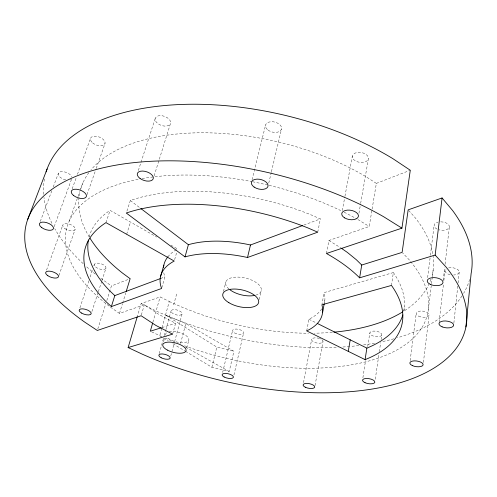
<?xml version="1.0" encoding="UTF-8"?>
<svg xmlns="http://www.w3.org/2000/svg" width="497" height="497" viewBox="0 0 497 497"><rect width="100%" height="100%" fill="white"/><g stroke="black" fill="none" stroke-linecap="round" stroke-linejoin="round"><path stroke-width="0.37" stroke-dasharray="2.48 1.86" d="M453.873 323.075L457.756 286.067M458.079 282.986L459.209 272.194M443.243 280.302L444.722 267.336M445.07 264.286L449.338 226.918M439.155 322L443.436 284.377M443.877 280.538L445.008 270.561M428.352 309.513L431.396 284.414M431.489 283.65L432.228 277.568M432.315 276.81L433.241 269.2M423.401 362.45L429.116 314.986M427.625 277.655L430.303 256.098M430.396 255.328L434.117 225.309M410.149 360.66L416.213 313.377M403.837 310.929L404.434 306.55M391.474 285.433L393.351 272.561L324.143 292.596L322.019 304.015M375.272 379.236L378.863 354.815M379.31 351.764L380.659 342.607M381.112 339.557L381.783 334.978A6.076 2.727 9 0 0 373.402 331.089A6.076 2.727 9 0 0 372.234 335.674A6.076 2.727 9 0 0 381.783 334.978M362.891 377.776L365.593 360.275M367.705 346.577L369.824 332.878M326.467 253.495L328.927 240.498L369.234 226.47L371.98 209.833M372.104 209.082L376.353 183.374L410.286 170.241M358.946 213.269L360.524 204.174M360.654 203.41L368.407 158.686A8.132 4.97 8.8 0 0 357.051 152.523A8.132 4.97 8.8 0 0 355.653 161.022A8.132 4.97 8.8 0 0 368.407 158.686M315.036 385.529L323.013 341.557M324.777 300.654L324.361 302.915A82.446 39.126 13.3 0 0 324.143 292.596M342.303 210.585L344.806 196.992M344.949 196.24L352.323 156.207M303.505 382.64L311.625 339.532M306.692 330.915L308.935 319.254A82.446 39.126 13.3 0 0 321.944 308.494M317.738 232.174L320.354 218.922L310.594 214.654A161.693 77.389 13.3 0 0 130.344 200.527L126.3 213.039M259.322 299.48L261.323 290.577M233.944 374.974L243.598 332.953M185.48 351.311L211.89 367.271L229.204 371.489L233.919 351.255L185.828 323.566L165.513 315.048L216.81 347.08L233.919 351.255M222.656 372.452L232.584 330.505M268.753 183.101L271.244 172.552M271.418 171.794L281.55 128.835M211.89 367.271L216.81 347.08M223.482 291.472L225.862 281.874M252.047 179.765L265.622 124.884M186.766 347.975L188.804 340.178M180.541 343.47L185.828 323.566M170.794 355.871L174.428 342.383M174.627 341.638L182.101 313.918A5.709 2.473 15 0 0 174.404 309.619A5.709 2.473 15 0 0 173.254 313.75A5.709 2.473 15 0 0 182.101 313.918M172.621 334.158L175.571 323.305L158.997 314.52L144.347 304.754L119.466 313.414L111.545 307.916A185.456 89.081 13.3 0 1 109.707 306.543M173.658 304.816L176.795 293.46M163.55 341.806L164.532 338.264M159.264 353.622L164.022 336.413M164.234 335.661L165.681 330.424M165.886 329.673L171.067 310.967M161.798 328.355L159.73 335.748L161.053 336.544M162.003 327.616L169.291 301.53L160.121 296.914L141.148 303.568L137.458 316.036M174.64 259.645L176.646 252.551M161.805 287.751L164.905 276.91A82.446 39.126 13.3 0 1 163.594 271.573M152.877 322.261L160.121 296.914M141.334 315.011L144.347 304.754M119.466 313.414L122.417 303.81M122.647 303.071L125.828 292.733M154.138 175.832L170.483 123.529A8.045 4.802 19.2 0 0 160.463 115.627A8.045 4.802 19.2 0 0 157.711 123.473A8.045 4.802 19.2 0 0 170.483 123.529M97.772 328.995L105.88 303.45M106.812 300.536L111.446 285.937L130.139 278.699M126.648 234.273L130.531 222.066M91.902 311.557L98.108 292.447M98.344 291.708L101.686 281.42M101.922 280.687L105.979 268.187A6.107 2.752 17.7 0 0 97.977 263.13A6.107 2.752 17.7 0 0 96.524 267.659A6.107 2.752 17.7 0 0 105.979 268.187M138.334 170.546L155.263 118.292M79.918 307.848L88.957 280.662M90.181 276.984L92.622 269.635M93.846 265.963L94.331 264.491M105.973 222.637L110.067 210.368L156.785 237.075M87.031 194.563L95.964 169.216M96.219 168.489L105.029 143.471M58.926 275.45L75.184 229.266M69.189 221.208L77.743 197.303M77.998 196.582L79.812 191.513M80.849 188.612L82.924 182.821M46.525 270.157L62.833 224.967M72.183 188.86L76.134 177.994M77.445 174.372L90.603 138.166M54.192 226.626L71.537 179.249M40.263 221.476L51.887 190.575M53.241 186.984L58.379 173.329M160.55 278.537L164.905 276.91M303.791 225.098L320.354 218.922M161.86 327.598L175.571 323.305M184.542 345.788L187.344 346.844A185.456 89.081 13.3 0 0 383.628 356.132A185.456 89.081 13.3 0 0 409.267 259.894L402.638 252.917M161.767 336.618L151.666 331.859M165.166 338.072L173.316 341.551M169.291 301.53L182.548 307.413L196.253 312.75A180.97 93.691 13.3 0 0 308.432 333.245M141.148 303.568L155.201 310.526A218.581 113.9 13.3 0 0 338.14 347.273M308.935 319.254L316.502 323.025M185.698 347.198L229.204 371.489M170.918 245.151L177.653 249.003M328.927 240.498L340.644 247.773M163.693 338.14L168.315 340.936M172.937 343.725L184.822 350.907M357.921 219.531L369.234 226.47M376.353 183.374L365.401 176.336A180.97 93.691 13.3 0 0 90.839 170.123M100.773 278.301L111.446 285.937M130.344 200.527L140.222 208.044M408.658 210.411L415.057 217.587A180.97 93.691 13.3 0 1 432.875 254.557M228.955 288.981A18.271 8.648 13.3 0 1 232.316 277.575A18.271 8.648 13.3 0 1 256.812 282.992A18.271 8.648 13.3 0 1 256.222 295.007M169.123 331.685A11.959 4.914 14.7 0 1 186.561 336.015A11.959 4.914 14.7 0 1 182.995 342.681A11.959 4.914 14.7 0 1 166.489 336.618M165.687 335.009A11.959 4.914 14.7 0 1 167.054 332.431M469.677 279.476A218.581 113.9 13.3 0 1 463.62 293.311M462.011 295.901A218.581 113.9 13.3 0 1 397.302 337.811M393.754 338.824A218.581 113.9 13.3 0 1 381.329 341.837M374.539 343.178A218.581 113.9 13.3 0 1 363.326 344.961M358.822 345.539A218.581 113.9 13.3 0 1 350.478 346.415M349.708 346.484A218.581 113.9 13.3 0 1 341.992 347.061M95.287 274.095A218.581 113.9 13.3 0 1 86.012 266.243M83.142 263.621A218.581 113.9 13.3 0 1 54.788 228.707M51.955 223.327A218.581 113.9 13.3 0 1 43.978 197.427M43.68 194.383A218.581 113.9 13.3 0 1 44.506 178.56M440.733 221.836A7.654 4.2 5.6 0 1 449.307 227.086A7.654 4.2 5.6 0 1 439.031 229.844M437.087 229.111A7.654 4.2 5.6 0 1 437.9 222.178M448.598 267.92A7.151 3.628 5.8 0 1 458.768 270.554A7.151 3.628 5.8 0 1 453.624 275.027M450.189 274.717A7.151 3.628 5.8 0 1 446.089 268.958M321.926 339.731A5.784 2.522 10.8 0 1 319.031 343.234A5.784 2.522 10.8 0 1 311.625 339.6A5.784 2.522 10.8 0 1 319.267 338.426M319.782 338.6A5.784 2.522 10.8 0 1 320.745 339.01M71.636 178.839A7.2 3.678 20.9 0 1 71.4 179.131M70.754 179.616A7.2 3.678 20.9 0 1 70.35 179.808M65.734 179.92A7.2 3.678 20.9 0 1 58.298 174.534A7.2 3.678 20.9 0 1 64.051 171.794A7.2 3.678 20.9 0 1 71.835 177.019M89.081 237.019A161.693 77.389 13.3 0 1 110.067 210.368M393.351 272.561A161.693 77.389 13.3 0 1 403.806 311.172M167.868 256.825A82.446 39.126 13.3 0 1 176.348 249.736M109.098 306.077A185.456 89.081 13.3 0 1 138.974 179.15M142.117 178.572A185.456 89.081 13.3 0 1 251.768 181.585M252.526 181.734A185.456 89.081 13.3 0 1 268.392 185.17M269.144 185.35A185.456 89.081 13.3 0 1 340.693 210.548M344.117 212.219A185.456 89.081 13.3 0 1 356.647 218.817M431.005 279.065A180.97 93.691 13.3 0 1 429.625 282.675M429.315 283.389A180.97 93.691 13.3 0 1 403.427 311.414M332.35 332.3A180.97 93.691 13.3 0 1 314.415 333.207M89.305 237.069A180.97 93.691 13.3 0 1 79.955 191.767M80.29 190.37A180.97 93.691 13.3 0 1 89.006 172.465M432.986 255.278A180.97 93.691 13.3 0 1 431.862 276.276M268.1 130.146A8.213 5.144 13.7 0 0 281.42 129.326A8.213 5.144 13.7 0 0 271.082 121.722A8.213 5.144 13.7 0 0 268.1 130.146M418.611 316.142A6.498 3.05 7.4 0 0 429.048 315.278A6.498 3.05 7.4 0 0 420.344 311.066A6.498 3.05 7.4 0 0 418.611 316.142M234.528 332.94A5.641 2.429 13.2 0 0 243.53 333.183A5.641 2.429 13.2 0 0 236.224 329.033A5.641 2.429 13.2 0 0 234.528 332.94M92.678 142.912A7.691 4.256 21 0 0 104.892 143.869A7.691 4.256 21 0 0 95.71 136.184A7.691 4.256 21 0 0 92.678 142.912M64.772 228.521A6.548 3.088 19.4 0 0 75.084 229.552A6.548 3.088 19.4 0 0 67.045 223.662A6.548 3.088 19.4 0 0 64.772 228.521"/><path stroke-width="0.75" d="M465.913 326.939L471.113 273.561A218.581 113.9 13.3 0 0 452.562 210.473L442.075 197.955L408.161 209.858L402.123 252.383L361.735 265.025L356.312 259.714L347.304 252.37L341.253 248.196M137.24 316.769L128.12 347.558L142.651 354.349A225.768 106.569 13.3 0 0 398.265 383.286A225.768 106.569 13.3 0 0 446.144 267.137L435.161 255.079L442.075 197.955M435.161 255.079L359.611 277.835C349.9 268.076 338.445 260.204 326.467 253.495L401.93 228.148L410.286 170.241L392.984 158.729A218.581 113.9 13.3 0 0 181.169 104.476A218.581 113.9 13.3 0 0 46.134 171.894M365.084 359.623A162.892 76.084 13.3 0 0 391.474 285.433L321.876 304.779A83.049 38.455 13.3 0 1 306.692 330.915L365.084 359.623L366.867 348.124A161.693 77.389 13.3 0 0 402.862 314.887M359.611 277.835L361.735 265.025M348.285 351.367L350.199 339.818M322.547 312.712L324.218 303.667M247.512 257.496L317.738 232.174L307.885 227.918A162.892 76.084 13.3 0 0 126.3 213.039L185.008 256.887A83.049 38.455 13.3 0 1 247.512 257.496L250.494 244.984L302.35 225.638M185.008 256.887L188.388 244.704L140.837 208.516M152.666 323.007L150.318 331.213L161.14 327.821M160.463 276.854L163.855 265.112M126.281 291.254L130.139 278.699L122.467 273.052A180.97 93.691 13.3 0 1 90.112 238.38M111.365 306.581L161.6 288.471A83.049 38.455 13.3 0 1 174.236 261.062L105.973 222.637A162.892 76.084 13.3 0 0 106.526 302.139L111.365 306.581L114.807 295.603L160.55 278.537M27.764 219.283L47.116 168.974M128.12 347.558L172.621 334.158L155.903 325.429L141.117 315.744L97.306 330.455L84.875 322.224A225.768 106.569 13.3 0 1 83.279 173.54A225.768 106.569 13.3 0 1 383.858 216.86L401.93 228.148M317.192 323.367L366.867 348.124M114.807 295.603L110.03 291.105A161.693 77.389 13.3 0 1 88.41 240.014M163.513 267.398A82.446 39.126 13.3 0 1 167.868 256.825M188.388 244.704A82.446 39.126 13.3 0 1 250.494 244.984M254.936 295.355A18.271 8.648 13.3 0 1 230.03 289.844M402.775 311.824A180.97 93.691 13.3 0 1 333.872 332.17M344.62 217.885A8.449 4.703 9.5 0 0 358.306 216.748A8.449 4.703 9.5 0 0 347.341 210.119A8.449 4.703 9.5 0 0 344.62 217.885M254.16 187.083A8.53 4.871 13.7 0 0 267.914 186.58A8.53 4.871 13.7 0 0 257.073 179.125A8.53 4.871 13.7 0 0 254.16 187.083M140.042 178.466A8.35 4.535 18.4 0 0 153.213 178.777A8.35 4.535 18.4 0 0 142.67 171.055A8.35 4.535 18.4 0 0 140.042 178.466M73.674 195.576A7.964 4.007 20 0 0 86.267 196.731A7.964 4.007 20 0 0 76.588 189.258A7.964 4.007 20 0 0 73.674 195.576M41.785 227.645A7.436 3.448 19.9 0 0 53.39 228.813A7.436 3.448 19.9 0 0 44.115 222.147A7.436 3.448 19.9 0 0 41.785 227.645M47.83 275.711A6.741 2.87 18.7 0 0 58.41 276.904A6.741 2.87 18.7 0 0 49.998 271.207A6.741 2.87 18.7 0 0 47.83 275.711M81.514 313.06A6.281 2.547 17.2 0 0 91.187 313.762A6.281 2.547 17.2 0 0 82.869 308.861A6.281 2.547 17.2 0 0 81.514 313.06M161.158 357.759A5.865 2.286 14.8 0 0 170.185 358.12A5.865 2.286 14.8 0 0 162.221 353.945A5.865 2.286 14.8 0 0 161.158 357.759M224.159 377.006A5.79 2.243 13.2 0 0 233.36 377.434A5.79 2.243 13.2 0 0 225.812 373.409A5.79 2.243 13.2 0 0 224.159 377.006M305.282 387.219A5.939 2.336 11.1 0 0 314.7 387.269A5.939 2.336 11.1 0 0 306.779 383.404A5.939 2.336 11.1 0 0 305.282 387.219M365.046 382.715A6.244 2.528 9.5 0 0 374.825 382.286A6.244 2.528 9.5 0 0 366.177 378.472A6.244 2.528 9.5 0 0 365.046 382.715M412.348 365.587A6.697 2.839 8.1 0 0 423.059 365.015A6.697 2.839 8.1 0 0 414.069 360.884A6.697 2.839 8.1 0 0 412.348 365.587M442.15 326.864A7.387 3.398 6.7 0 0 453.631 325.386A7.387 3.398 6.7 0 0 443.15 321.062A7.387 3.398 6.7 0 0 442.15 326.864M430.713 284.545A7.921 3.951 6.6 0 0 442.982 282.588A7.921 3.951 6.6 0 0 431.657 277.767A7.921 3.951 6.6 0 0 430.713 284.545M228.881 302.692A18.401 8.499 13.3 0 0 258.397 303.238A18.401 8.499 13.3 0 0 234.876 289.043A18.401 8.499 13.3 0 0 228.881 302.692M167.346 350.081A12.034 4.821 14.7 0 0 186.027 350.814A12.034 4.821 14.7 0 0 169.868 342.116A12.034 4.821 14.7 0 0 167.346 350.081"/></g></svg>
